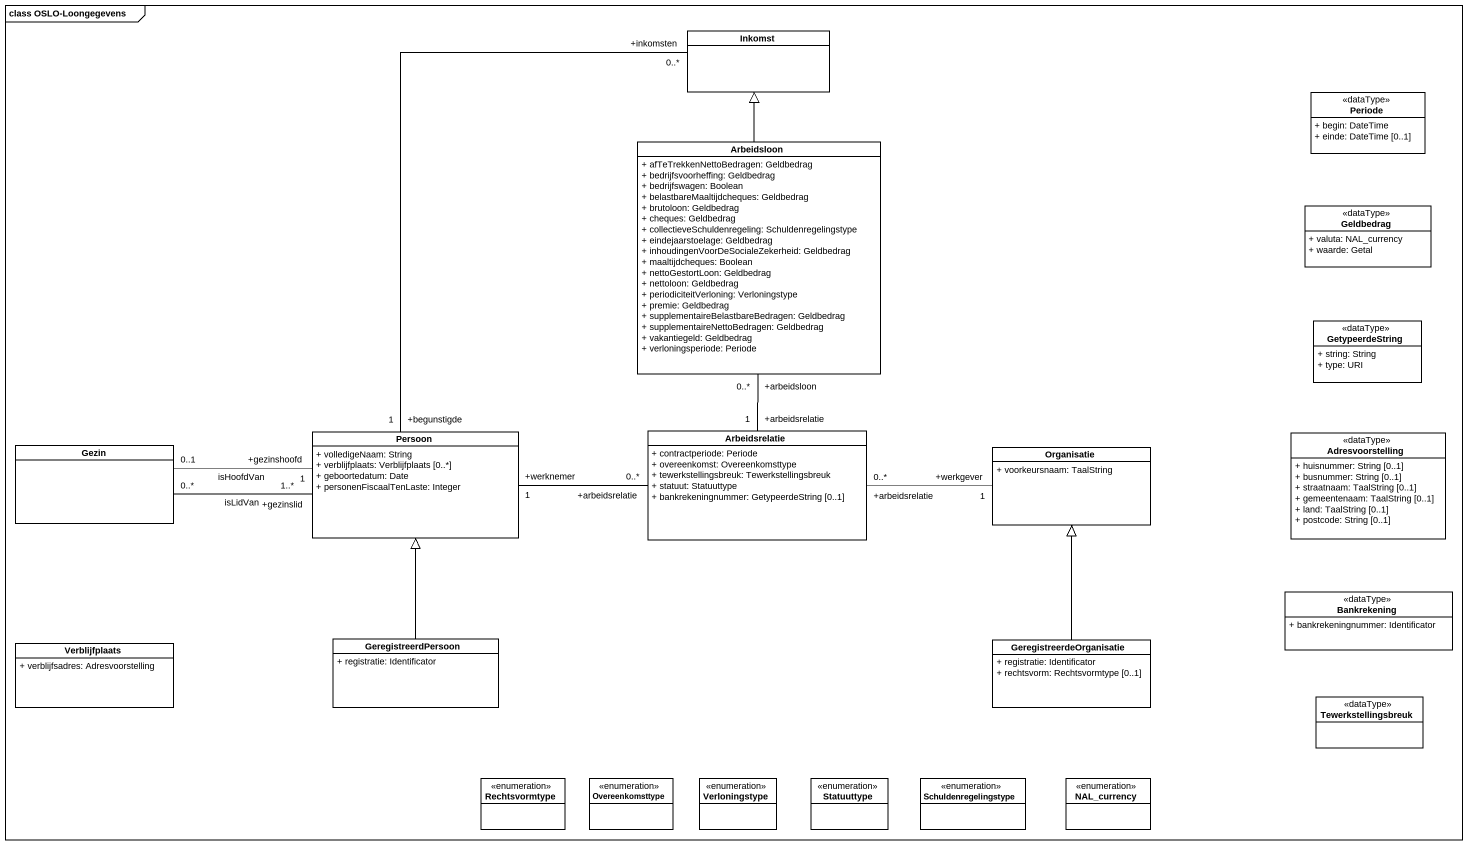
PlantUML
@startuml
mainframe class OSLO-Loongegevens
hide circle
hide empty members
skinparam classAttributeIconSize 0
class Inkomst
class Periode <<dataType>> {
  + begin: DateTime
  + einde: DateTime [0..1]
}
class Arbeidsloon {
  + afTeTrekkenNettoBedragen: Geldbedrag
  + bedrijfsvoorheffing: Geldbedrag
  + bedrijfswagen: Boolean
  + belastbareMaaltijdcheques: Geldbedrag
  + brutoloon: Geldbedrag
  + cheques: Geldbedrag
  + collectieveSchuldenregeling: Schuldenregelingstype
  + eindejaarstoelage: Geldbedrag
  + inhoudingenVoorDeSocialeZekerheid: Geldbedrag
  + maaltijdcheques: Boolean
  + nettoGestortLoon: Geldbedrag
  + nettoloon: Geldbedrag
  + periodiciteitVerloning: Verloningstype
  + premie: Geldbedrag
  + supplementaireBelastbareBedragen: Geldbedrag
  + supplementaireNettoBedragen: Geldbedrag
  + vakantiegeld: Geldbedrag
  + verloningsperiode: Periode
}
class Geldbedrag <<dataType>> {
  + valuta: NAL_currency
  + waarde: Getal
}
class GetypeerdeString <<dataType>> {
  + string: String
  + type: URI
}
class Persoon {
  + volledigeNaam: String
  + verblijfplaats: Verblijfplaats [0..*]
  + geboortedatum: Date
  + personenFiscaalTenLaste: Integer
}
class Arbeidsrelatie {
  + contractperiode: Periode
  + overeenkomst: Overeenkomsttype
  + tewerkstellingsbreuk: Tewerkstellingsbreuk
  + statuut: Statuuttype
  + bankrekeningnummer: GetypeerdeString [0..1]
}
class Adresvoorstelling <<dataType>> {
  + huisnummer: String [0..1]
  + busnummer: String [0..1]
  + straatnaam: TaalString [0..1]
  + gemeentenaam: TaalString [0..1]
  + land: TaalString [0..1]
  + postcode: String [0..1]
}
class Gezin
class Organisatie {
  + voorkeursnaam: TaalString
}
class Bankrekening <<dataType>> {
  + bankrekeningnummer: Identificator
}
class Verblijfplaats {
  + verblijfsadres: Adresvoorstelling
}
class GeregistreerdPersoon {
  + registratie: Identificator
}
class GeregistreerdeOrganisatie {
  + registratie: Identificator
  + rechtsvorm: Rechtsvormtype [0..1]
}
class Tewerkstellingsbreuk <<dataType>>
enum Rechtsvormtype
enum Overeenkomsttype
enum Verloningstype
enum Statuuttype
enum Schuldenregelingstype
enum NAL_currency
Arbeidsloon -up-|> Inkomst
Persoon "+begunstigde\n1" -up- "+inkomsten\n0..*" Inkomst
Persoon "+werknemer\n1" -right- "+arbeidsrelatie\n0..*" Arbeidsrelatie
Persoon "+gezinshoofd\n1" -left- "0..1" Gezin : isHoofdVan
Persoon "+gezinslid\n1..*" -left- "0..*" Gezin : isLidVan
Arbeidsrelatie "+arbeidsrelatie\n1" -up- "+arbeidsloon\n0..*" Arbeidsloon
Organisatie "+werkgever\n1" -left- "+arbeidsrelatie\n0..*" Arbeidsrelatie
GeregistreerdPersoon -up-|> Persoon
GeregistreerdeOrganisatie -up-|> Organisatie
@enduml
